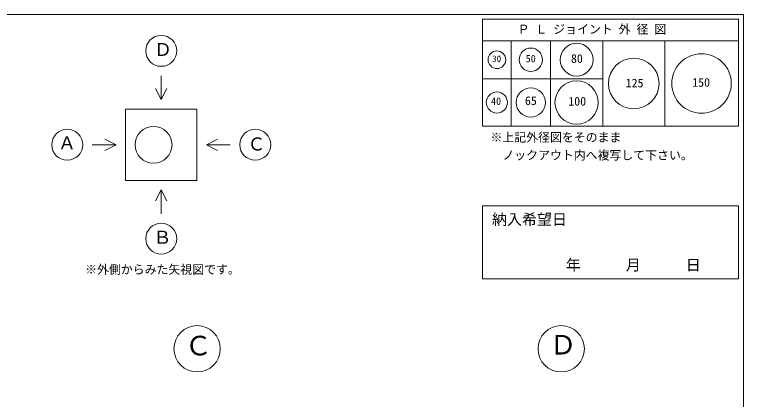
# Model space of a CAD drawing. Units: millimetres, scale not verified. Extents: x -4890 to 18489, y -2282 to 2282.
# Drawn here: x 1828 to 4890, y 663 to 2282 of the extents above; entities that cross this region are included whole.
import ezdxf
from ezdxf.enums import TextEntityAlignment as Align

# ---------------------------------------------------------------- set-up
doc = ezdxf.new("R2010")
doc.units = ezdxf.units.MM
doc.header["$LTSCALE"] = 10
for name, color, linetype, lineweight in [('0-2_waku', 7, 'Continuous', 18), ('0-3_gaikei', 7, 'Continuous', 18), ('0-7_hole', 7, 'Continuous', 18), ('0-D_文字１', 7, 'Continuous', 18)]:
    doc.layers.add(name, color=color, linetype=linetype, lineweight=lineweight)
doc.styles.add('ＭＳ ゴシック', font='')
doc.styles.get('ＭＳ ゴシック').set_extended_font_data('MS Gothic')

msp = doc.modelspace()

# ---------------------------------------------------------------- linework, layer by layer
at = {"layer": '0-2_waku'}
for p, q in [((4889.99, 2282.11), (4889.99, -1992.89)), ((3794.14, 2262.11), (3794.14, 1812.11)), ((3794.14, 2262.11), (4869.14, 2262.11)), ((3794.14, 2262.11), (4869.14, 2262.11)), ((3794.14, 2262.11), (4869.14, 2262.11)), ((3794.14, 2262.11), (3794.14, 1812.11)), ((3794.14, 2262.11), (4869.14, 2262.11)), ((3794.14, 2262.11), (4869.14, 2262.11)), ((3794.14, 2262.11), (4869.14, 2262.11)), ((4869.14, 2262.11), (4869.14, 1812.11)), ((4869.14, 2262.11), (4869.14, 1812.11)), ((3794.14, 2172.11), (4869.14, 2172.11)), ((3914.14, 2172.11), (3914.14, 1812.11)), ((4079.14, 2172.11), (4079.14, 1812.11)), ((4299.14, 2172.11), (4299.14, 1812.11)), ((4559.14, 2172.11), (4559.14, 1812.11)), ((3794.14, 2012.11), (4299.14, 2012.11)), ((3794.14, 1812.11), (4869.14, 1812.11)), ((3794.14, 1812.11), (4869.14, 1812.11))]:
    msp.add_line(p, q, dxfattribs=at)
msp.add_lwpolyline([(-1230.01, 2282.11), (4889.99, 2282.11), (4889.99, -1992.89)], dxfattribs=at)
at = {"layer": '0-3_gaikei'}
for p, q in [((2443.75, 2024.33), (2443.75, 1924.33)), ((2443.75, 1924.33), (2419.62, 1970.71)), ((2443.75, 1924.33), (2467.88, 1970.71)), ((2293.75, 1884.33), (2593.75, 1884.33)), ((2293.75, 1884.33), (2293.75, 1584.33)), ((2593.75, 1884.33), (2593.75, 1584.33)), ((2253.75, 1734.33), (2207.37, 1758.46)), ((2633.75, 1734.33), (2680.13, 1758.46)), ((2153.75, 1734.33), (2253.75, 1734.33)), ((2253.75, 1734.33), (2207.37, 1710.2)), ((2293.75, 1584.33), (2593.75, 1584.33)), ((2443.75, 1544.33), (2419.62, 1497.95)), ((2443.75, 1544.33), (2467.88, 1497.95)), ((2443.75, 1444.33), (2443.75, 1544.33))]:
    msp.add_line(p, q, dxfattribs=at)
msp.add_lwpolyline([(2733.75, 1734.33), (2633.75, 1734.33), (2680.13, 1710.2)], dxfattribs=at)
for centre, radius in [((2443.75, 2129.33), 65), ((2411.42, 1734.33), 77.58), ((2048.75, 1734.33), 65), ((2838.75, 1734.33), 65), ((2443.75, 1339.33), 65), ((2594.42, 875.86), 97.5), ((4124.42, 875.86), 97.5)]:
    msp.add_circle(centre, radius, dxfattribs=at)
at = {"layer": '0-7_hole', "lineweight": 5}
msp.add_lwpolyline([(3794.14, 1476.82), (3794.14, 1170.11), (4869.14, 1170.11), (4869.14, 1476.82)], close=True, dxfattribs=at)
msp.add_lwpolyline([(3794.14, 1476.82), (3794.14, 1170.11), (4869.14, 1170.11), (4869.14, 1476.82)], close=True, dxfattribs=at)
at = {"layer": '0-7_hole'}
for centre, radius in [((4189.14, 2092.11), 69), ((3854.14, 2092.11), 37), ((3996.64, 2092.11), 49), ((4714.14, 1992.11), 125), ((4429.14, 1992.11), 106.5), ((4189.14, 1912.11), 91), ((3996.64, 1912.11), 61.5), ((3854.14, 1912.11), 44.5)]:
    msp.add_circle(centre, radius, dxfattribs=at)

# ---------------------------------------------------------------- texts
at = {"layer": '0-7_hole', "style": 'ＭＳ ゴシック'}
for s, height, p in [('80', 36.66, (4165.32, 2067.42)), ('30', 28.04, (3834.09, 2073.57)), ('50', 31.16, (3975.05, 2071.76)), ('125', 36.66, (4395.42, 1964.69)), ('150', 36.66, (4674.95, 1967.34)), ('40', 31.16, (3829.41, 1892.51)), ('65', 36.66, (3971.86, 1890.38)), ('100', 36.66, (4154.19, 1887.93)), ('納入希望日', 46.19, (3833.4, 1383.41))]:
    msp.add_text(s, height=height, dxfattribs=at).set_placement(p, align=Align.BOTTOM_LEFT)
at = {"layer": '0-D_文字１', "style": 'ＭＳ ゴシック'}
for s, height, p in [('Ｐ Ｌ ジョイント 外 径 図', 36.66, (3941.06, 2190.93)), ('Ｄ', 54.99, (2413.98, 2091.14)), ('※上記外径図をそのまま', 36.66, (3827.09, 1735.91)), ('Ａ', 54.99, (2010.29, 1698.61)), ('Ｃ', 54.99, (2806.24, 1693.66)), ('\u3000ノックアウト内へ複写して下さい。', 36.66, (3827.09, 1660.91)), ('Ｂ', 54.99, (2411.24, 1301.14)), ('\u3000\u3000\u3000年\u3000\u3000\u3000月\u3000\u3000\u3000日     ', 46.19, (3954.82, 1191.7)), ('※外側からみた矢視図です。', 36.66, (2123.95, 1179.96)), ('Ｃ', 82.48, (2543.15, 823.29)), ('Ｄ', 82.48, (4075.96, 827.01))]:
    msp.add_text(s, height=height, dxfattribs=at).set_placement(p, align=Align.BOTTOM_LEFT)

doc.saveas('drawing.dxf')
